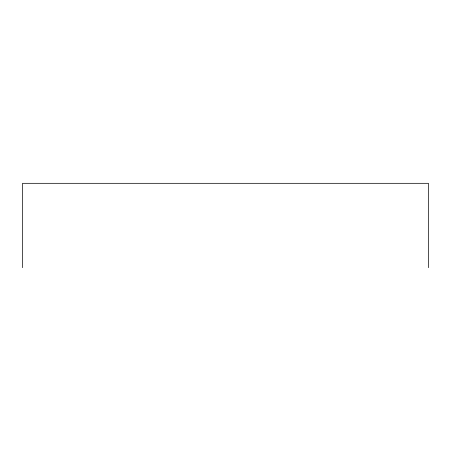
<?xml version="1.0" encoding="UTF-8"?>
<svg xmlns="http://www.w3.org/2000/svg" width="451" height="451" viewBox="0 0 451 451"><rect width="100%" height="100%" fill="white"/><g stroke="black" fill="none" stroke-linecap="round" stroke-linejoin="round"><path stroke-width="0.68" d="M428.45 267.68L428.45 183.32L22.55 183.32L22.55 267.68"/></g></svg>
